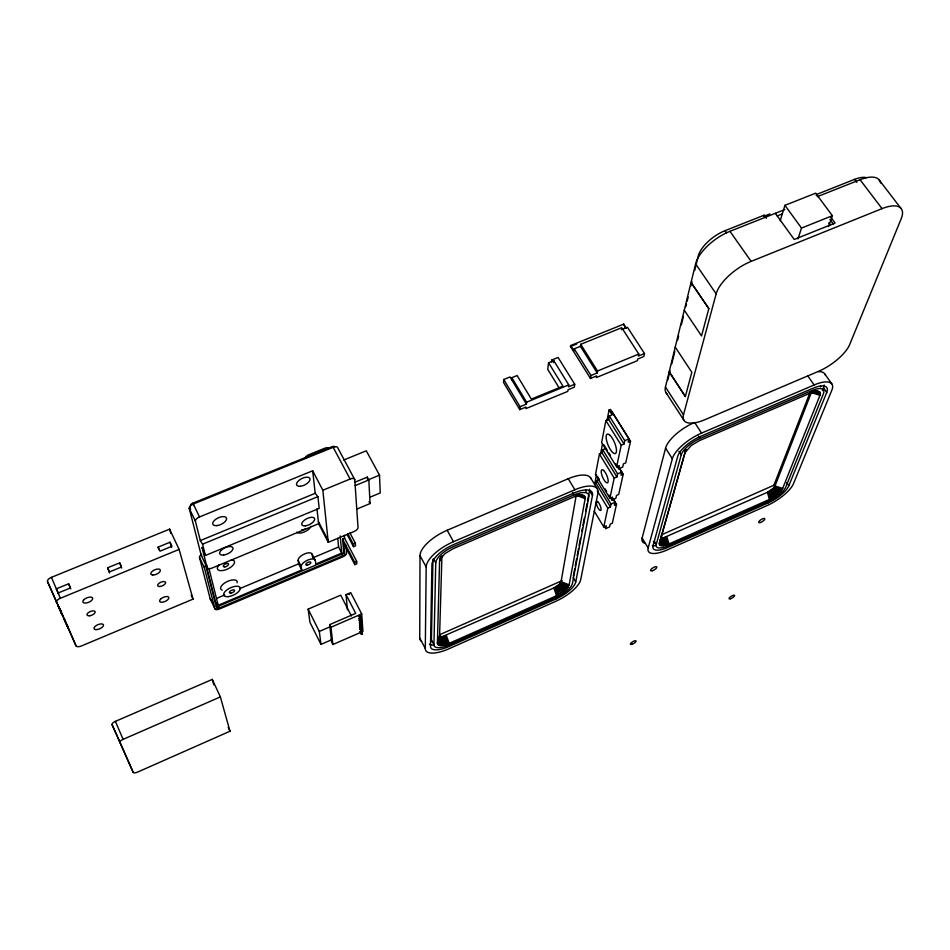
<?xml version="1.0" encoding="UTF-8"?>
<svg xmlns="http://www.w3.org/2000/svg" width="950" height="950" viewBox="0 0 950 950"><rect width="100%" height="100%" fill="white"/><g stroke="black" fill="none" stroke-linecap="round" stroke-linejoin="round"><path stroke-width="1.43" d="M425.303 648.529L426.182 567.008A29.711 11.97 -28.9 0 1 453.506 541.69L574.881 489.761A29.213 11.495 -30.8 0 1 597.93 493.145L580.688 579.749A26.374 9.417 -29.9 0 1 555.548 601.409L448.982 648.755A26.826 9.737 -28.4 0 1 425.303 648.529L419.734 638.008L420.007 555.619A29.604 12.136 -28.9 0 1 447.165 530.266L568.242 478.717A29.117 11.661 -30.9 0 1 591.185 478.942M432.559 642.164A17.219 6.306 -28.4 0 1 431.431 639.979L432.939 559.241M685.805 449.777L659.49 542.937L659.431 544.326L660.773 545.561L663.623 545.644L663.777 537.688L767.446 492.29L773.49 488.134L775.022 485.973L811.727 391.649M435.753 562.887A19.095 7.695 -28.9 0 1 453.293 546.678L573.978 494.938A18.774 7.386 -30.8 0 1 588.834 497.064L572.434 583.407A16.957 6.056 -29.9 0 1 556.249 597.372L449.148 644.896A17.242 6.258 -28.4 0 1 433.948 644.706L435.753 562.887L433.663 559.051M579.263 494.404L584.131 495.805L585.188 498.631L569.121 584.867L567.043 588.454L562.436 592.42L556.534 595.745L449.207 643.34C445.954 644.468 439.066 647.829 437.392 643.186L439.577 561.248L440.515 557.626M441.976 645.442L442.213 636.678L553.874 587.955L559.336 584.345L561.058 581.721L576.246 495.223L585.188 498.631M442.213 636.678L440.088 636.346L439.601 635.36L441.928 555.75M662.53 545.751L663.148 537.747L663.777 537.688M440.812 645.501L441.548 636.702M519.769 409.628L520.066 406.731L526.395 404.13L510.031 376.948L503.749 379.501L503.5 382.446L519.769 409.628L526.074 407.027L525.896 408.619L567.791 391.376L568.041 389.761L574.287 387.184L574.738 384.263L558.089 357.449L551.867 359.979L551.606 361.962M511.658 379.656L511.848 377.684L517.109 375.535L531.359 399.107L562.97 386.128L548.566 362.769L553.779 360.656L568.765 384.881L568.468 386.828L574.738 384.263M663.623 545.644L668.978 543.97L769.381 499.474L779.974 492.219L782.669 488.442L819.969 395.343L819.909 392.196L815.231 390.949M526.395 404.13L526.609 402.194L511.848 377.684M548.566 362.769L547.734 369.36L559.028 387.719M661.568 545.727L663.148 537.747M553.518 362.639L553.779 360.656M439.791 645.418L440.966 636.654M621.347 329.733L627.439 327.263L644.492 353.531L638.364 356.048L638.792 354.053L621.727 327.702L580.723 344.316L580.414 346.334L574.227 348.84L573.954 350.823L570.641 345.551L623.699 324.128L626.371 328.261M644.492 353.531L643.851 356.511L637.735 359.029L637.391 360.679L596.386 377.542L596.671 375.915L590.472 378.468L570.499 346.548L570.641 345.551M590.472 378.468L590.971 375.523L574.227 348.84M659.359 543.673L661.426 536.109M660.773 545.561L662.15 537.641L661.342 536.548M590.971 375.523L597.194 372.958L597.538 370.987L580.723 344.316M438.936 645.216L440.479 636.536M573.361 575.961L574.726 568.717M575.273 565.832L576.638 558.6M577.184 555.702L578.562 548.471M579.108 545.573L580.474 538.341M581.851 531.109L582.398 528.212M582.944 525.326L584.309 518.082M585.675 510.851L587.053 503.619M587.599 500.733L589.511 490.604A22.919 9.096 -30.9 0 0 589.617 489.202M623.699 324.128L625.064 327.56M605.423 448.626L602.727 449.766L602.11 452.924L599.426 454.064L595.472 474.584L609.9 498.239L612.548 497.099L611.907 500.044L615.861 498.346L616.514 495.389L618.711 494.439L623.2 474.24L619.341 467.994M630.539 441.251L628.211 442.237L628.947 438.9L610.458 409.414L609.057 409.996L612.097 414.841L609.306 416.017L608.653 419.401L605.874 420.565L601.635 442.546L616.621 466.794L619.352 465.619L618.664 468.777L622.749 467.032L623.449 463.873L625.717 462.899L630.539 441.251L612.073 411.813M592.479 495.496A22.954 9.037 -30.8 0 0 574.334 492.872L453.376 544.694A23.334 9.405 -28.9 0 0 431.929 564.538L430.492 646.238A21.078 7.648 -28.4 0 0 449.077 646.451L555.976 598.987A20.722 7.398 -29.9 0 0 575.736 581.946L592.479 495.496L589.511 490.604M600.305 455.157L602.502 443.887M607.109 420.031L609.057 409.996M594.617 484.548L596.517 474.798M599.331 479.418L596.719 480.534L596.149 483.491L610.422 506.944L607.798 508.084L603.773 526.953L606.337 525.837L605.732 528.604L609.568 526.929L610.173 524.163L612.311 523.236L616.514 504.308L613.534 499.427M660.143 545.276L661.794 537.462M609.9 498.239L614.199 478.088L599.426 454.064M616.621 466.794L621.229 445.194L605.874 420.565M438.259 644.872L440.088 636.346M610.422 506.944L611.04 504.046L596.719 480.534M614.199 478.088L616.906 476.936L617.571 473.836L602.727 449.766M621.229 445.194L624.019 444.006L624.744 440.681L609.306 416.017M612.738 498.679L614.982 502.336L614.341 505.246L616.514 504.308M619.317 468.338L621.644 472.091L620.956 475.202L623.2 474.24M659.692 544.861L661.533 537.225M437.772 644.421L439.814 636.072M666.9 393.716A30.127 12.445 -33.6 0 1 665.451 387.042L695.614 263.863A34.164 15.461 -35.9 0 1 729.968 231.313L784.795 209.57M667.826 379.893L670.071 370.773M681.34 324.853L683.394 316.504M694.676 270.548L695.732 266.238M696.433 263.364L698.203 256.168A26.79 12.219 -36 0 1 725.064 230.66L764.109 215.199L766.341 218.298M671.733 363.981L674.844 351.405M677.599 340.219L678.633 336.027M685.781 306.767L686.47 303.976M687.147 301.197L688.18 297.029M690.923 285.902L691.944 281.734M642.129 538.044L665.57 448.151A28.88 11.174 -32.8 0 1 694.616 422.441L701.563 433.105L814.126 384.976A28.821 10.486 -34.2 0 1 831.82 390.248L793.488 483.657A25.899 8.704 -32.7 0 1 766.982 505.614L667.232 549.908A26.101 9.084 -31.5 0 1 648.185 547.936L642.129 538.044A26.018 9.227 -31.5 0 0 644.848 543.317M659.431 544.326L661.39 536.916M437.475 643.851L439.648 635.752M685.354 396.518L669.192 371.782L685.342 396.542L691.826 372.258L675.224 347.118M708.819 308.631L691.054 282.483L708.831 308.608L701.528 335.944L684.273 310.199M683.477 414.829L716.158 293.835A34.497 14.951 -35.6 0 1 751.129 261.381L882.051 208.632A34.485 14.036 -37.2 0 1 901.206 218.726L849.727 344.458A30.258 11.4 -34.9 0 1 818.615 371.296L704.71 419.769A30.388 12.017 -33.4 0 1 683.477 414.829L665.451 387.042M648.185 547.936L672.339 458.767A28.975 11.008 -32.7 0 1 701.563 433.105M684.772 453.435L685.912 449.671M656.26 544.362L681.221 454.955A18.62 7.077 -32.7 0 1 699.972 438.52L811.941 390.557A18.525 6.745 -34.1 0 1 823.365 393.882L785.769 487.077A16.649 5.593 -32.7 0 1 768.693 501.232L668.479 545.68A16.779 5.843 -31.5 0 1 656.26 544.362L654.206 541.025M437.392 643.186L439.601 635.36M659.49 542.937L685.651 450.336M439.577 561.248L440.8 557.021M439.719 560.31L440.824 556.759M764.109 215.199L763.776 216.351L769.856 213.94M780.223 220.649L784.938 205.342L815.646 193.183L832.366 215.709L828.531 226.634M797.941 238.937L801.503 228.071L832.366 215.709M816.288 195.534L816.703 194.406L854.537 179.372A26.79 11.471 -37.7 0 1 866.471 177.662M661.259 534.933L773.906 485.236L809.982 392.623M822.439 390.604L823.543 387.861A22.61 8.289 -34.2 0 0 824.172 384.999M826.749 392.433A22.646 8.241 -34.2 0 0 812.808 388.336L700.601 436.359A22.764 8.657 -32.7 0 0 677.671 456.487L653.03 545.787A20.508 7.137 -31.5 0 0 667.981 547.366L768.004 502.989A20.354 6.84 -32.7 0 0 788.856 485.711L826.749 392.433L823.543 387.861M440.088 559.289L444.98 553.589L453.209 548.661L573.622 497.004L578.467 495.425L583.347 495.425M685.14 452.426L691.303 445.467L699.331 440.669L811.074 392.777L817.736 391.246M358.91 616.016L359.943 615.564L361.261 618.141L360.774 618.783L358.922 616.301L359.943 615.564M359.076 618.272L360.109 617.832L361.451 620.671L360.418 621.122L359.1 618.557L361.606 622.915L360.572 623.354L359.242 620.528L360.264 620.077L361.606 622.915M361.261 618.141L360.252 618.866M359.242 620.528L360.264 620.077M360.394 620.849L361.428 620.398M359.409 622.761L360.43 622.309L361.261 625.504L359.433 623.034L360.454 622.582M361.059 622.725L360.572 623.354M359.575 624.981L360.596 624.53L361.926 627.356L360.905 627.796L359.575 624.981L362.057 629.292L361.582 629.921L359.753 627.463L360.751 626.739M359.587 625.254L360.596 624.53M361.76 625.136L360.739 625.587M360.881 627.534L361.926 627.356M359.896 629.387L360.917 628.947L362.223 631.477L361.736 632.106L360.442 629.565M361.059 630.004L361.546 629.375M360.062 631.572L361.071 631.121L362.389 633.923L361.38 634.374L360.086 631.833L361.891 634.279M362.223 631.477L361.226 632.189M362.378 633.662L361.38 634.374M229.983 731.239L137.655 772.065A4.192 1.52 -23.8 0 1 133.202 772.374L112.076 724.672A4.358 1.698 -23.3 0 1 115.389 721.371L212.277 679.416L220.376 696.908L229.983 731.239L228.19 727.367M439.767 634.659L562.222 580.592M119.759 742.627A4.382 1.662 -23.5 0 1 123.108 739.349L220.376 696.908M351.381 615.968L340.718 595.163L308.144 609.128L309.961 622.357L320.957 644.385L331.372 639.849M346.049 594.641L355.692 613.379L329.662 624.637L331.621 641.974L332.892 644.528L362.936 631.429L361.701 613.926L350.716 592.634L346.049 594.641L347.391 609.734M611.04 504.046L614.982 502.336M320.957 644.385L319.319 631.441L329.911 626.857M332.892 644.528L330.968 627.238L361.701 613.926M617.571 473.836L621.644 472.091M356.654 561.272L356.832 563.801L354.813 564.656L354.623 562.139L356.654 561.272L344.589 538.199L344.351 535.337M347.344 534.992L353.471 546.689L355.537 545.822L355.348 543.186L349.992 532.997M216.98 602.751L218.179 605.281L301.732 569.988L301.245 566.521L298.122 560.346A7.719 3.384 -26.6 0 1 304.713 553.85A7.719 3.384 -26.6 0 1 312.218 554.408L315.364 560.571L315.792 564.051L341.727 553.09L340.195 535.871M354.813 564.656L343.71 543.376L344.624 554.004A2.185 0.938 -27.2 0 1 342.724 555.833L219.272 608.036A2.244 0.974 -25 0 1 216.968 607.952L216.113 606.148A2.244 0.974 -25 0 0 218.417 606.231L341.822 554.099A2.185 0.938 -27.2 0 0 343.722 552.259L342.57 539.054L344.589 538.199M624.744 440.681L628.947 438.9M216.553 598.393L224.758 594.938M239.804 588.596L298.621 563.825L298.122 560.346M312.657 557.911L338.568 546.998L337.772 538.341M353.471 546.689L353.269 544.065L355.348 543.186M193.028 599.129L81.558 645.917A5.035 2.197 -22.5 0 1 76.024 645.869L47.524 581.649A5.284 2.494 -21.7 0 1 51.407 577.362L169.587 529.15L179.123 549.397L193.028 599.129L191.211 595.258M318.618 523.699L328.249 542.355L353.923 531.572A4.702 2.078 -27.6 0 0 358.031 527.571L354.777 479.655L337.856 448.008A4.904 2.387 -27.7 0 0 333.153 447.296L193.301 504.011A5.059 2.47 -24.6 0 0 189.228 508.345L201.246 555.334L207.148 567.744A4.809 2.185 -24.9 0 0 212.111 568.041L318.618 523.699L316.944 508.808M356.761 509.105L370.061 503.559L368.826 479.976L367.282 477.126L355.003 482.184M369.716 497.325L380.238 492.955L379.513 475.166L366.284 450.811L343.615 460.061M368.79 479.596L379.513 475.166M355.169 485.604L368.826 479.976M205.378 555.489L319.2 508.369L317.906 496.636L315.198 493.311L312.669 470.784L199.524 516.931A5.083 2.434 -24.7 0 0 195.427 521.253L200.308 540.586L202.552 544.184L205.378 555.489L202.018 547.39L207.148 567.744M597.538 370.987L638.792 354.053M58.591 593.893L56.335 588.822L58.128 593.002L70.431 587.955L68.626 583.787L56.335 588.822L51.407 577.362M526.609 402.194L568.765 384.881M200.308 540.586L315.198 493.311M56.442 602.538A5.32 2.446 -22 0 1 60.373 598.263L179.123 549.397M328.249 542.355L322.858 490.247L350.099 479.037A4.952 2.304 -27.8 0 1 354.777 479.655M202.552 544.184L317.906 496.636M107.611 567.803L119.712 562.839L121.576 566.96L109.464 571.936L107.611 567.803L109.535 572.969M158.127 547.105L170.038 542.212L171.95 546.274L160.016 551.178L158.127 547.105L158.923 549.729M570.499 346.548L576.626 344.066M190.618 505.412A2.529 1.235 -24.6 0 1 192.648 503.251L332.251 446.654A2.446 1.199 -27.7 0 1 334.602 447.011M777.195 215.923L782.301 213.893M817.344 196.662L860.059 179.728A34.164 14.511 -37.7 0 1 880.567 183.006M359.1 618.557L360.941 621.039M348.424 594.082L349.529 594.486M814.696 390.925L818.651 391.412M813.841 390.878L816.668 391.246M813.901 390.984L819.375 391.721M812.82 391.008L815.432 391.4M812.867 391.091L819.909 392.196M813.081 391.483L820.242 392.801M813.164 391.958L820.361 393.537M579.785 494.546L582.362 495.188M578.467 494.332L584.131 495.805M811.68 392.136L820.266 394.381M578.788 494.487L581.21 495.116M578.467 494.594L584.713 496.316M577.457 494.665L585.093 496.969M811.514 392.683L819.969 395.343M775.022 485.973L782.669 488.442M577.564 495.152L585.247 497.741M774.784 486.471L782.254 489.309M561.058 581.721L569.121 584.867M560.928 582.184L568.884 585.675M774.452 486.994L781.648 490.236M560.678 582.683L568.456 586.542M774.012 487.552L780.888 491.209M560.334 583.217L567.839 587.48M773.49 488.134L779.974 492.219M559.883 583.775L567.043 588.454M772.884 488.728L778.917 493.252M559.336 584.345L566.081 589.451M558.707 584.927L564.989 590.449M772.219 489.309L777.741 494.273M558.018 585.497L563.766 591.446M771.495 489.891L776.459 495.282M557.258 586.055L562.436 592.42M878.845 179.538L900.778 208.145M860.059 179.728L882.051 208.632M854.537 179.372L856.829 182.388M770.723 490.449L775.105 496.244M830.751 217.158L835.109 223.036L794.224 239.471L775.319 213.334M829.944 219.462L833.423 224.152M828.685 222.822L830.443 225.197M784.938 205.342L801.503 228.071M729.968 231.313L751.129 261.381M725.064 230.66L726.536 232.762M824.636 373.706L831.796 383.895M807.738 375.808L814.126 384.976M695.614 263.863L716.158 293.835M556.451 586.589L561.023 593.358M786.719 482.505L788.856 485.711M773.906 485.236L775.212 487.219M766.614 500.864L768.004 502.989M698.416 436.121L699.972 438.52M665.879 392.445L683.798 420.102M678.929 451.369L681.221 454.955M665.57 448.151L672.339 458.767M580.414 346.334L597.194 372.958M608.653 419.401L624.019 444.006M551.867 359.979L552.971 361.76M603.725 444.612L607.466 450.656M608.962 453.079L610.458 455.489M615.683 463.944L618.664 468.777M602.11 452.924L616.906 476.936M769.916 490.972L773.704 497.171M597.514 476.461L599.034 478.954M605.091 488.882L606.611 491.364M608.879 495.081L611.907 500.044M590.461 477.601L597.075 488.49M597.289 490.782L607.798 508.084M604.271 526.169L605.732 528.604M594.237 511.136L603.773 526.953M568.242 478.717L574.881 489.761M572.494 492.468L573.978 494.938M503.749 379.501L520.066 406.731M573.076 577.398L575.736 581.946M554.669 596.731L555.976 598.987M447.165 530.266L453.506 541.69M555.607 587.088L559.55 594.225M420.007 555.619L426.182 567.008M447.83 644.112L449.077 646.451M369.063 501.695L370.061 503.559M333.153 447.296L350.099 479.037M431.431 639.979L433.948 644.706M347.926 533.864L353.269 544.065M312.669 470.784L322.858 490.247M342.57 539.054L354.623 562.139M343.722 552.259L344.624 554.004M338.568 546.998L341.727 553.09M341.822 554.099L342.724 555.833M318.369 521.479L328.023 540.158M359.955 615.849L361.285 618.414M359.409 615.648L360.739 618.224M359.456 616.206L360.774 618.783M359.575 617.916L360.905 620.481M359.789 620.718L361.748 624.863M359.907 622.393L361.226 624.957M359.955 622.951L361.261 625.504M360.074 624.625L361.38 627.166M360.109 625.171L361.428 627.712M359.741 627.19L361.048 629.731M360.394 629.031L361.701 631.572M360.561 631.216L361.855 633.745M329.662 624.637L330.968 627.238M298.621 563.825L301.732 569.988M308.144 609.128L319.319 631.441M769.084 491.459L772.267 498.026M193.301 504.011L199.524 516.931M192.648 503.251L193.598 505.234M189.228 508.345L195.427 521.253M201.685 554.337A4.714 2.173 -24.8 0 0 199.5 557.424L204.404 567.732L214.902 608.831A4.501 1.936 -25 0 0 219.509 608.986L342.808 556.831A4.37 1.888 -27.2 0 0 346.608 553.161L345.942 545.193M218.417 606.231L219.272 608.036M199.5 557.424L210.211 598.904L214.902 608.831M47.524 581.649L57.439 603.998M61.441 612.501L59.031 607.157L63.187 616.74L58.009 605.269M62.652 615.172L66.868 624.518M112.076 724.672L117.183 735.989M65.787 622.701L64.006 618.759L65.752 622.844M66.334 624.15L68.115 628.081L66.369 624.008M554.741 587.551L558.042 595.033M115.389 721.371L123.108 739.349M133.202 772.374L117.752 737.248M76.024 645.869L67.474 625.86A4.999 2.232 -22.2 0 0 68.174 626.489M60.147 610.209L61.904 614.329L57.689 604.77L59.458 608.914M68.626 583.787L70.799 588.881M58.128 593.002L60.373 598.263M768.265 491.898L770.818 498.798M446.346 635.491L449.207 643.34M119.712 562.839L121.552 568.029M553.874 587.955L556.534 595.745M666.841 536.738L668.978 543.97M170.038 542.212L171.558 547.497M169.587 529.15L170.774 533.33M212.277 679.416L213.809 684.807M767.446 492.29L769.381 499.474M445.455 635.859L447.652 643.993M189.857 506.611L190.594 509.485M216.968 607.952L206.589 566.829A2.363 1.069 -24.8 0 1 207.029 565.82M206.043 566.366L215.757 604.722M208.929 568.314L218.179 605.281M666.021 537.082L667.529 544.564M444.588 636.168L446.132 644.528M312.218 554.408L312.514 556.747M665.226 537.356L666.152 545.051M443.745 636.405L444.659 644.955M367.282 477.126L367.389 479.133M664.466 537.558L664.834 545.407M442.949 636.583L443.258 645.264M301.245 566.521A7.731 3.361 -26.6 0 1 307.848 560.049A7.731 3.361 -26.6 0 1 315.364 560.571M310.947 526.253A8.051 3.646 -26.7 0 1 304.202 532.012A8.051 3.646 -26.7 0 1 296.744 532.166M305.188 528.853A2.874 1.306 -26.7 0 1 301.53 529.851M204.404 567.732A4.726 2.149 -24.8 0 1 206.601 564.668M211.767 599.759A4.477 1.959 -24.9 0 1 210.211 598.904M222.205 590.128A9.013 3.966 -25.2 0 1 226.919 581.685A9.013 3.966 -25.2 0 1 237.132 582.813M231.337 559.704A9.322 4.204 -25.2 0 1 232.643 565.618A9.322 4.204 -25.2 0 1 220.542 570.653A9.322 4.204 -25.2 0 1 219.177 564.763M201.792 556.035A4.798 2.209 -24.8 0 1 201.246 555.334M328.498 448.709A3.717 1.817 -27.6 0 0 324.924 448.174L308.726 454.741A3.729 1.817 -27.2 0 0 305.71 458.47M655.156 545.763A20.484 7.184 -31.5 0 1 652.389 545.478M655.215 543.305A16.756 5.878 -31.5 0 1 653.469 541.702M820.515 386.021A18.501 6.781 -34.2 0 1 820.669 386.971M818.152 371.664A28.726 10.64 -34.3 0 1 825.277 374.953M433.402 645.145A21.054 7.707 -28.4 0 1 429.364 644.171M585.758 490.022A18.751 7.434 -30.9 0 1 585.877 492.159M421.551 641.416A26.742 9.892 -28.3 0 1 419.734 638.008M83.695 599.937L83.125 600.709A5.225 2.387 -22.5 0 0 85.548 603.048A5.225 2.387 -22.5 0 0 91.817 600.234L92.399 599.462A5.225 2.387 -22.5 0 0 89.977 597.111A5.225 2.387 -22.5 0 0 83.695 599.937M160.526 599.236L159.933 599.984A4.964 2.209 -24 0 0 161.975 602.229A4.964 2.209 -24 0 0 167.936 599.533L168.518 598.785A4.964 2.209 -24 0 0 166.487 596.541A4.964 2.209 -24 0 0 160.526 599.236M96.057 629.601L95.143 629.482A5.047 2.232 -22.8 0 1 95.226 626.311A5.047 2.232 -22.8 0 1 101.448 623.924L102.362 624.043A5.047 2.232 -22.8 0 1 102.256 627.214A5.047 2.232 -22.8 0 1 96.057 629.601M152.76 575.011L151.857 574.857A5.13 2.363 -23.8 0 1 152.143 571.425A5.13 2.363 -23.8 0 1 158.448 569.05L159.351 569.204A5.13 2.363 -23.8 0 1 159.042 572.636A5.13 2.363 -23.8 0 1 152.76 575.011M609.71 435.029L608.487 434.221A10.521 3.467 67.3 0 0 606.622 440.705A10.521 3.467 67.3 0 0 612.845 452.616L614.068 453.447A10.521 3.467 67.3 0 0 615.992 446.987A10.521 3.467 67.3 0 0 609.71 435.029M603.618 470.44L602.799 469.858A7.113 2.268 66.9 0 0 601.564 474.062A7.113 2.268 66.9 0 0 605.779 482.161L606.599 482.754A7.113 2.268 66.9 0 0 607.846 478.562A7.113 2.268 66.9 0 0 603.618 470.44M597.93 501.921L597.372 501.493A4.916 1.52 66.6 0 0 596.541 504.296A4.916 1.52 66.6 0 0 599.45 509.924L600.008 510.352A4.916 1.52 66.6 0 0 600.851 507.561A4.916 1.52 66.6 0 0 597.93 501.921M760.344 522.536A3.574 1.176 -32.3 0 0 764.857 518.831A3.574 1.176 -32.3 0 0 760.107 520.315A3.574 1.176 -32.3 0 0 760.344 522.536M652.436 570.701A3.61 1.223 -31 0 0 656.83 567.008A3.61 1.223 -31 0 0 651.819 568.611A3.61 1.223 -31 0 0 652.436 570.701M730.562 598.749A3.254 0.986 -31.4 0 0 734.635 595.484A3.254 0.986 -31.4 0 0 730.253 596.968A3.254 0.986 -31.4 0 0 730.562 598.749M632.094 644.242A3.277 1.021 -30.3 0 0 636.061 641.001A3.277 1.021 -30.3 0 0 631.465 642.568A3.277 1.021 -30.3 0 0 632.094 644.242M160.146 586.459A4.287 1.947 -23.9 0 0 165.585 582.374A4.287 1.947 -23.9 0 0 159.149 583.217A4.287 1.947 -23.9 0 0 160.146 586.459M89.692 615.754A4.37 1.971 -22.6 0 0 95.119 611.669A4.37 1.971 -22.6 0 0 88.409 612.596A4.37 1.971 -22.6 0 0 89.692 615.754M307.194 565.155A2.755 1.199 -26.6 0 0 310.84 562.483A2.755 1.199 -26.6 0 0 306.921 562.994A2.755 1.199 -26.6 0 0 307.194 565.155M228.534 596.6A9.037 3.942 -25.2 0 0 240.243 587.991A9.037 3.942 -25.2 0 0 227.05 589.796A9.037 3.942 -25.2 0 0 228.534 596.6M230.898 593.085A2.826 1.235 -25.2 0 0 234.543 590.389A2.826 1.235 -25.2 0 0 230.422 590.959A2.826 1.235 -25.2 0 0 230.898 593.085M224.853 566.877A2.909 1.318 -25.2 0 0 228.618 564.074A2.909 1.318 -25.2 0 0 224.342 564.621A2.909 1.318 -25.2 0 0 224.853 566.877M300.248 486.305A7.41 3.539 -26.9 0 0 310.044 478.978A7.41 3.539 -26.9 0 0 299.511 479.928A7.41 3.539 -26.9 0 0 300.248 486.305M305.306 525.849A7.089 3.23 -26.8 0 0 314.688 518.902A7.089 3.23 -26.8 0 0 304.629 520.006A7.089 3.23 -26.8 0 0 305.306 525.849M216.838 525.611A7.505 3.562 -25.1 0 0 226.563 518.308A7.505 3.562 -25.1 0 0 215.507 519.46A7.505 3.562 -25.1 0 0 216.838 525.611M223.583 555.061A7.256 3.325 -25.2 0 0 232.987 548.043A7.256 3.325 -25.2 0 0 222.348 549.314A7.256 3.325 -25.2 0 0 223.583 555.061"/></g></svg>
